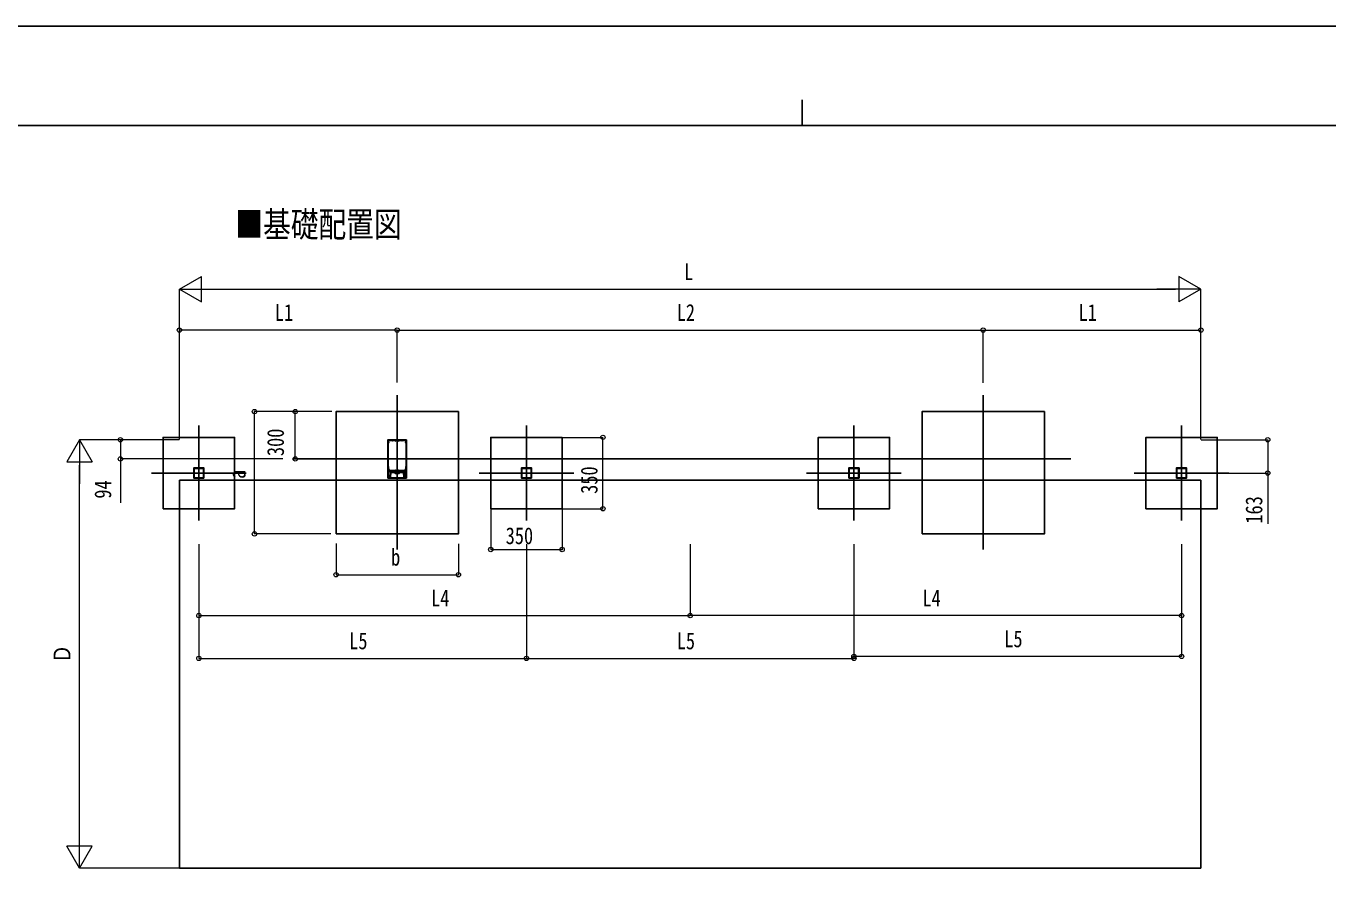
# Model space of a CAD drawing. Units: millimetres, scale not verified. Extents: x -10512 to 10512, y -7425 to 7425.
# Drawn here: x -3819 to 2567, y 3219 to 7425 of the extents above; entities that cross this region are included whole.
import ezdxf
from ezdxf.enums import TextEntityAlignment as Align

# ---------------------------------------------------------------- set-up
doc = ezdxf.new("R2010")
doc.units = ezdxf.units.MM
doc.header["$LTSCALE"] = 30
for name, color, linetype in [('0-2_USER1', 3, 'Continuous'), ('0-3_YKK_11', 7, 'Continuous'), ('0-4_YKK_12', 2, 'Continuous'), ('0-6_YKK_A1', 4, 'Continuous'), ('0-8_YKK_ZWAK', 7, 'Continuous')]:
    doc.layers.add(name, color=color, linetype=linetype)
doc.layers.add('0-7_YKK_D', color=6, linetype='Continuous', lineweight=18)
doc.styles.add('ＭＳ ゴシック', font='')
doc.styles.get('ＭＳ ゴシック').set_extended_font_data('MS Gothic')

msp = doc.modelspace()

# ---------------------------------------------------------------- linework, layer by layer
at = {"layer": '0-3_YKK_11'}
msp.add_line((-1958.49, 5241.62), (-2037.89, 5241.62), dxfattribs=at)
for points in [[(-2040.89, 5238.62), (-2040.89, 5218.42), (-2039.39, 5218.42), (-2039.39, 5217.42), (-2041.59, 5217.42), (-2041.59, 5210.92), (-2040.89, 5210.92), (-2040.89, 5209.92), (-2043.39, 5209.92), (-2043.39, 5396.62), (-1952.99, 5396.62)], [(-2041.19, 5390.02), (-2041.19, 5383.82), (-2038.69, 5383.82), (-2038.69, 5382.62), (-2041.59, 5382.62), (-2041.59, 5265.62), (-2041.19, 5265.22), (-2041.19, 5255.62), (-2038.69, 5251.29), (-2038.69, 5250.62)], [(-1958.19, 5393.02), (-1974.79, 5393.02), (-1974.79, 5390.62), (-1975.99, 5390.62), (-1975.99, 5393.02), (-1989.99, 5393.02), (-1989.99, 5390.62), (-1991.19, 5390.62), (-1991.19, 5393.02), (-2005.19, 5393.02), (-2005.19, 5390.62), (-2006.39, 5390.62), (-2006.39, 5393.02), (-2020.39, 5393.02), (-2020.39, 5390.62), (-2021.59, 5390.62), (-2021.59, 5393.02), (-2038.19, 5393.02)], [(-1954.79, 5265.62), (-1954.79, 5382.62), (-1957.69, 5382.62), (-1957.69, 5383.82), (-1955.19, 5383.82), (-1955.19, 5390.02)], [(-1952.99, 5396.62), (-1952.99, 5209.92), (-1955.49, 5209.92), (-1955.49, 5210.92), (-1954.79, 5210.92), (-1954.79, 5217.42), (-1956.99, 5217.42), (-1956.99, 5218.42), (-1955.49, 5218.42), (-1955.49, 5238.62)], [(-1959.17, 5221.72), (-1957.99, 5219.69), (-1957.99, 5209.82), (-1964.69, 5209.82), (-1964.69, 5229.16), (-1964.81, 5229.34), (-1964.81, 5229.89), (-1964.69, 5230.07), (-1964.69, 5237.62), (-1989.01, 5237.62), (-1989.94, 5232.32), (-2006.44, 5232.32), (-2007.38, 5237.62), (-2031.69, 5237.62), (-2031.69, 5230.07), (-2031.57, 5229.89), (-2031.57, 5229.34), (-2031.69, 5229.16), (-2031.69, 5209.82), (-2038.39, 5209.82), (-2038.39, 5219.69), (-2037.22, 5221.72)], [(-2035.69, 5247.62), (-2034.39, 5247.62), (-2033.01, 5245.22), (-2021.59, 5245.22), (-2021.59, 5247.62), (-2020.39, 5247.62), (-2020.39, 5245.22), (-2006.39, 5245.22), (-2006.39, 5247.62), (-2005.19, 5247.62), (-2005.19, 5245.22), (-1991.19, 5245.22), (-1991.19, 5247.62), (-1989.99, 5247.62), (-1989.99, 5245.22), (-1975.99, 5245.22), (-1975.99, 5247.62), (-1974.79, 5247.62), (-1974.79, 5245.22), (-1963.38, 5245.22), (-1961.99, 5247.62), (-1960.69, 5247.62)], [(-1957.69, 5250.62), (-1957.69, 5251.29), (-1955.19, 5255.62), (-1955.19, 5265.22), (-1954.79, 5265.62)], [(-2043.19, 5208.62), (-1953.19, 5208.62), (-1953.19, 5209.82), (-1956.79, 5209.82), (-1956.79, 5218.72), (-1956.31, 5218.72), (-1956.18, 5218.94), (-1958.13, 5222.32)], [(-2038.26, 5222.32), (-2040.21, 5218.94), (-2040.08, 5218.72), (-2039.59, 5218.72), (-2039.59, 5209.82), (-2043.19, 5209.82), (-2043.19, 5208.62)]]:
    msp.add_lwpolyline(points, dxfattribs=at)
for points in [[(-2945.99, 5208.62), (-2945.99, 5258.62), (-2995.99, 5258.62), (-2995.99, 5208.62)], [(-2947.99, 5210.62), (-2993.99, 5210.62), (-2993.99, 5256.62), (-2947.99, 5256.62)], [(-2030.69, 5209.82), (-1965.69, 5209.82), (-1965.69, 5226.12), (-1966.69, 5227.12), (-1966.69, 5232.12), (-1965.69, 5233.12), (-1965.69, 5236.62), (-1988.17, 5236.62), (-1989.11, 5231.32), (-2007.28, 5231.32), (-2008.22, 5236.62), (-2030.69, 5236.62), (-2030.69, 5233.12), (-2029.69, 5232.12), (-2029.69, 5227.12), (-2030.69, 5226.12)], [(-1338.99, 5208.62), (-1338.99, 5258.62), (-1388.99, 5258.62), (-1388.99, 5208.62)], [(-1340.99, 5210.62), (-1386.99, 5210.62), (-1386.99, 5256.62), (-1340.99, 5256.62)], [(217.01, 5208.62), (217.01, 5258.62), (267.01, 5258.62), (267.01, 5208.62)], [(219.01, 5210.62), (265.01, 5210.62), (265.01, 5256.62), (219.01, 5256.62)], [(1824, 5208.62), (1824, 5258.62), (1874, 5258.62), (1874, 5208.62)], [(1826, 5210.62), (1872, 5210.62), (1872, 5256.62), (1826, 5256.62)]]:
    msp.add_lwpolyline(points, close=True, dxfattribs=at)
for centre, radius, start, end in [((-2038.19, 5390.02), 3, 90.00001, 179.99999), ((-1958.19, 5390.02), 3, 0.00001, 89.99999), ((-2037.89, 5238.62), 3, 90.00001, 179.99999), ((-2035.69, 5250.62), 3, 180.00001, 269.99999), ((-1960.69, 5250.62), 3, 270.00001, 359.99999), ((-1958.49, 5238.62), 3, 0.00001, 89.99999), ((-2037.74, 5222.02), 0.6, 329.99998, 150), ((-1958.65, 5222.02), 0.6, 30, 210.00002)]:
    msp.add_arc(centre, radius, start, end, dxfattribs=at)
at = {"layer": '0-4_YKK_12'}
for p, q in [((-1998.19, 5616.07), (-1998.19, 4859.41)), ((876.01, 5616.07), (876.01, 4859.41)), ((-2970.99, 5001.12), (-2970.99, 5466.12)), ((-1363.99, 5001.12), (-1363.99, 5466.12)), ((242.01, 5001.12), (242.01, 5466.12)), ((1849, 5001.12), (1849, 5466.12)), ((-2509.34, 5302.62), (1305.23, 5302.62)), ((-3203.49, 5233.62), (-2738.49, 5233.62)), ((-1596.49, 5233.62), (-1131.49, 5233.62)), ((9.51, 5233.62), (474.51, 5233.62)), ((1616.5, 5233.62), (2081.5, 5233.62))]:
    msp.add_line(p, q, dxfattribs=at)
at = {"layer": '0-6_YKK_A1'}
for p, q in [((-3066.06, 5198.2), (1944.07, 5198.2)), ((-3066.06, 3296.62), (-3066.06, 5198.2)), ((1943.94, 3296.62), (1943.94, 5198.2)), ((1944.07, 3296.62), (-3066.06, 3296.62))]:
    msp.add_line(p, q, dxfattribs=at)
for points in [[(-2297.99, 4934.81), (-1697.99, 4934.81), (-1697.99, 5534.81), (-2297.99, 5534.81)], [(576.21, 4934.81), (1176.21, 4934.81), (1176.21, 5534.81), (576.21, 5534.81)], [(-3145.99, 5058.62), (-2795.99, 5058.62), (-2795.99, 5408.62), (-3145.99, 5408.62)], [(-1538.99, 5058.62), (-1188.99, 5058.62), (-1188.99, 5408.62), (-1538.99, 5408.62)], [(67.01, 5058.62), (417.01, 5058.62), (417.01, 5408.62), (67.01, 5408.62)], [(1674, 5058.62), (2024, 5058.62), (2024, 5408.62), (1674, 5408.62)]]:
    msp.add_lwpolyline(points, close=True, dxfattribs=at)
at = {"layer": '0-7_YKK_D', "color": 1}
for p, q in [((-3065.99, 6134.81), (-2957.74, 6197.31)), ((-2957.74, 6072.31), (-2957.74, 6197.31)), ((1944.01, 6134.81), (1835.75, 6197.31)), ((1835.75, 6197.31), (1835.75, 6072.31)), ((-3065.99, 5397.62), (-3065.99, 6135.81)), ((-3065.99, 6134.81), (-2957.74, 6072.31)), ((-3065.99, 6134.81), (-2849.49, 6134.81)), ((-2940.99, 6134.81), (1819.01, 6134.81)), ((1944.01, 6134.81), (1727.5, 6134.81)), ((1944.01, 6134.81), (1835.75, 6072.31)), ((1944.01, 5397.62), (1944.01, 6135.81)), ((-3065.99, 5397.62), (-3065.99, 5935.81)), ((-1998.19, 5934.81), (-3065.99, 5934.81)), ((-1998.19, 5679.19), (-1998.19, 5935.81)), ((-1998.19, 5678.19), (-1998.19, 5935.81)), ((-1998.19, 5934.81), (876.01, 5934.81)), ((876.01, 5677.34), (876.01, 5935.81)), ((876.01, 5676.34), (876.01, 5935.81)), ((876.01, 5934.81), (1944.01, 5934.81)), ((1944.01, 5397.62), (1944.01, 5935.81)), ((-2319.13, 5534.81), (-2698.99, 5534.81)), ((-2697.99, 4934.81), (-2697.99, 5534.81)), ((-2319.13, 5534.81), (-2498.99, 5534.81)), ((-2497.99, 5302.62), (-2497.99, 5534.81)), ((-3555.99, 5396.62), (-3618.49, 5288.36)), ((-3067.12, 5396.62), (-3556.99, 5396.62)), ((-3555.99, 5396.62), (-3493.49, 5288.36)), ((-3555.99, 5396.62), (-3555.99, 5180.11)), ((-3067.12, 5396.62), (-3356.99, 5396.62)), ((-2559.34, 5302.62), (-3356.99, 5302.62)), ((-2427.42, 5302.62), (-2498.99, 5302.62)), ((-3618.49, 5288.36), (-3493.49, 5288.36)), ((-3555.99, 3421.62), (-3555.99, 5271.62)), ((-2324.22, 4934.81), (-2698.99, 4934.81)), ((-2297.99, 4887.72), (-2297.99, 4733.81)), ((-1697.99, 4885.79), (-1697.99, 4733.81)), ((-2297.99, 4734.81), (-1697.99, 4734.81)), ((-3555.99, 3296.62), (-3555.99, 3513.12)), ((-3555.99, 3296.62), (-3618.49, 3404.87)), ((-3493.49, 3404.87), (-3618.49, 3404.87)), ((-3555.99, 3296.62), (-3493.49, 3404.87)), ((-3067.12, 3296.62), (-3556.99, 3296.62))]:
    msp.add_line(p, q, dxfattribs=at)
at = {"layer": '0-7_YKK_D'}
for p, q in [((-1187.99, 5408.62), (-987.99, 5408.62)), ((-988.99, 5058.62), (-988.99, 5408.62)), ((1945.01, 5396.62), (2272.65, 5396.62)), ((2082.5, 5233.62), (2272.65, 5233.62)), ((-1538.99, 5057.62), (-1538.99, 4857.62)), ((-1188.99, 5057.62), (-1188.99, 4857.62)), ((-1187.99, 5058.62), (-987.99, 5058.62)), ((-2970.99, 4884.81), (-2970.99, 4533.81)), ((-2970.99, 4884.81), (-2970.99, 4323.81)), ((-1538.99, 4858.62), (-1188.99, 4858.62)), ((-1363.99, 4884.81), (-1363.99, 4323.81)), ((-1363.99, 4884.81), (-1363.99, 4323.81)), ((-560.99, 4884.81), (-560.99, 4533.81)), ((-560.99, 4884.81), (-560.99, 4533.81)), ((242.01, 4884.81), (242.01, 4333.81)), ((242.01, 4884.81), (242.01, 4323.81)), ((1849, 4884.81), (1849, 4533.81)), ((1849, 4884.81), (1849, 4333.81)), ((-2970.99, 4534.81), (-560.99, 4534.81)), ((1849, 4534.81), (-560.99, 4534.81)), ((-2970.99, 4324.81), (-1363.99, 4324.81)), ((-1363.99, 4324.81), (242.01, 4324.81)), ((1849, 4334.81), (242.01, 4334.81))]:
    msp.add_line(p, q, dxfattribs=at)
at = {"layer": '0-7_YKK_D', "color": 1}
msp.add_lwpolyline([(-3355.99, 5396.62), (-3355.99, 5302.62), (-3355.99, 5088.12)], dxfattribs=at)
at = {"layer": '0-7_YKK_D'}
msp.add_lwpolyline([(2271.65, 5396.62), (2271.65, 5233.62), (2271.65, 4983.78)], dxfattribs=at)
at = {"layer": '0-7_YKK_D', "color": 1}
for centre in [(-3065.99, 5934.81), (-1998.19, 5934.81), (-1998.19, 5934.81), (876.01, 5934.81), (876.01, 5934.81), (1944.01, 5934.81), (-2697.99, 5534.81), (-2497.99, 5534.81), (-3355.99, 5396.62), (-3355.99, 5302.62), (-2497.99, 5302.62), (-2697.99, 4934.81), (-2297.99, 4734.81), (-1697.99, 4734.81)]:
    msp.add_circle(centre, 10.62, dxfattribs=at)
at = {"layer": '0-7_YKK_D'}
for centre in [(-988.99, 5408.62), (2271.65, 5396.62), (2271.65, 5233.62), (-988.99, 5058.62), (-1538.99, 4858.62), (-1188.99, 4858.62), (-2970.99, 4534.81), (-560.99, 4534.81), (-560.99, 4534.81), (1849, 4534.81), (242.01, 4334.81), (1849, 4334.81), (-2970.99, 4324.81), (-1363.99, 4324.81), (-1363.99, 4324.81), (242.01, 4324.81)]:
    msp.add_circle(centre, 10.62, dxfattribs=at)
at = {"layer": '0-8_YKK_ZWAK'}
for p, q in [((-12.45, 7062.5), (-12.45, 6937.5)), ((9737.55, 6937.5), (-9762.45, 6937.5))]:
    msp.add_line(p, q, dxfattribs=at)
msp.add_lwpolyline([(-10512.5, -7425), (10512.5, -7425), (10512.5, 7425), (-10512.5, 7425)], close=True, dxfattribs=at)

# ---------------------------------------------------------------- texts
at = {"layer": '0-2_USER1', "style": 'ＭＳ ゴシック', "width": 0.8}
msp.add_text('■基礎配置図', height=124.6, dxfattribs=at).set_placement((-2791.9, 6352.82), align=Align.BOTTOM_LEFT)
at = {"layer": '0-7_YKK_D', "color": 1, "style": 'ＭＳ ゴシック', "width": 0.8}
for s, p in [('L', (-590.99, 6154.81)), ('L1', (-2598.09, 5954.81)), ('L2', (-627.09, 5954.81)), ('L1', (1344.01, 5954.81)), ('b', (-2027.99, 4754.81))]:
    msp.add_text(s, height=82.48, dxfattribs=at).set_placement(p, align=Align.BOTTOM_LEFT)
for s, p in [('300', (-2528.99, 5316.71)), ('a', (-2717.99, 5204.81)), ('94', (-3375.99, 5108.12)), ('Ｄ', (-3575.99, 4301.62))]:
    msp.add_text(s, height=82.48, rotation=90, dxfattribs=at).set_placement(p, align=Align.BOTTOM_LEFT)
at = {"layer": '0-7_YKK_D', "style": 'ＭＳ ゴシック', "width": 0.8}
for s, p in [('350', (-990.66, 5131.62)), ('163', (2269.98, 4985.45))]:
    msp.add_text(s, height=82.48, rotation=90, dxfattribs=at).set_placement(p, align=Align.BOTTOM_LEFT)
for s, p in [('350', (-1465.99, 4860.28)), ('L4', (-1831.99, 4554.81)), ('L4', (578.01, 4554.81)), ('L5', (-2233.49, 4344.81)), ('L5', (-626.99, 4344.81)), ('L5', (979.51, 4354.81))]:
    msp.add_text(s, height=82.48, dxfattribs=at).set_placement(p, align=Align.BOTTOM_LEFT)

doc.saveas('drawing.dxf')
